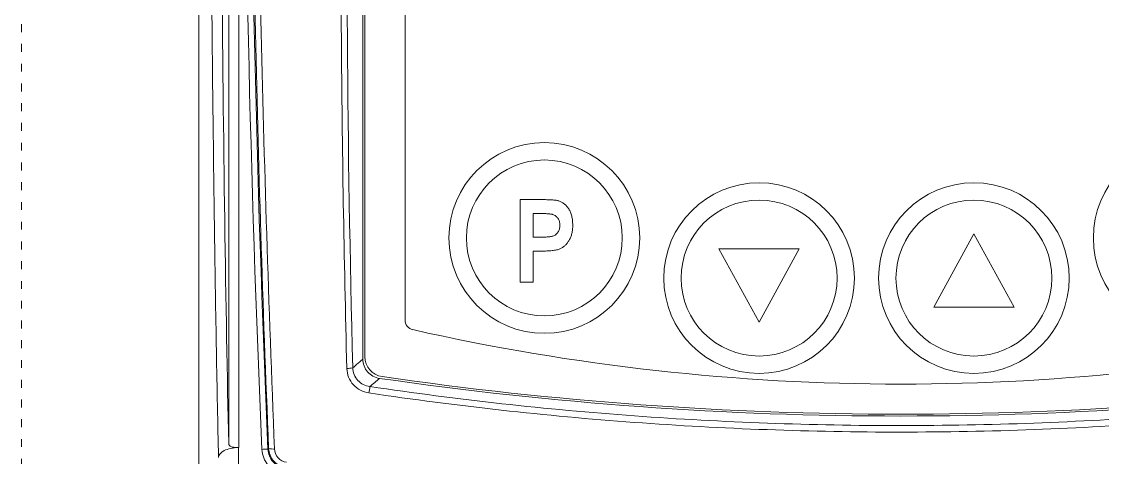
# Model space of a CAD drawing. Header units: millimetres. Extents: x 32696 to 36207, y 16706 to 17911.
# Drawn here: x 35109.6 to 35273.7, y 17140 to 17206.1 of the extents above; entities that cross this region are included whole.
import ezdxf

# ---------------------------------------------------------------- set-up
doc = ezdxf.new("R2010")
doc.units = ezdxf.units.MM
doc.header["$LTSCALE"] = 0.1
doc.linetypes.add('ACAD_ISO03W100', pattern=[30, 12, -18])
doc.layers.get('0').update_dxf_attribs({"lineweight": 20})
doc.layers.add('ANNOTATION', color=252, linetype='ACAD_ISO03W100', lineweight=13)

# ---------------------------------------------------------------- blocks, each defined once
blk = doc.blocks.new('CFW-300')
at = {"lineweight": 9}
for p, q in [((37484.574, 17426.903), (37484.574, 17348.434)), ((37484.574, 17426.903), (37484.574, 17348.434)), ((37485.318, 17399.147), (37485.318, 17419.318)), ((37485.567, 17419.318), (37485.567, 17399.039)), ((37488.659, 17417.124), (37488.659, 17401.239)), ((37488.709, 17401.3), (37488.709, 17417.019)), ((37489.709, 17402.218), (37489.709, 17417.019)), ((37492.579, 17403.159), (37492.579, 17405.213)), ((37492.579, 17405.213), (37493.132, 17405.213)), ((37493.083, 17404.866), (37492.899, 17404.866)), ((37492.899, 17404.866), (37492.899, 17404.279)), ((37492.899, 17404.279), (37493.108, 17404.279)), ((37503.879, 17404.359), (37502.879, 17402.534)), ((37504.879, 17402.534), (37503.879, 17404.359)), ((37493.13, 17403.932), (37492.899, 17403.932)), ((37492.899, 17403.932), (37492.899, 17403.159)), ((37499.529, 17403.984), (37497.529, 17403.984)), ((37497.529, 17403.984), (37498.529, 17402.159)), ((37498.529, 17402.159), (37499.529, 17403.984)), ((37492.899, 17403.159), (37492.579, 17403.159)), ((37502.879, 17402.534), (37504.879, 17402.534)), ((37485.563, 17399.039), (37485.563, 17378.369))]:
    blk.add_line(p, q, dxfattribs=at)
at = {"lineweight": 9, "flags": 128}
for points in [[(37486.144, 17398.993), (37486.173, 17398.995), (37486.2, 17398.996), (37486.226, 17398.997), (37486.249, 17398.998), (37486.267, 17398.999), (37486.281, 17398.999), (37486.29, 17399), (37486.294, 17399)], [(37486.294, 17399), (37486.302, 17399.007), (37486.311, 17399.015)]]:
    blk.add_lwpolyline(points, dxfattribs=at)
at = {"lineweight": 9}
for centre, radius in [((37493.179, 17404.259), 2.375), ((37509.229, 17404.259), 2.375), ((37493.179, 17404.259), 1.942), ((37498.529, 17403.259), 2.375), ((37503.879, 17403.259), 2.375), ((37498.529, 17403.259), 1.942), ((37503.879, 17403.259), 1.942)]:
    blk.add_circle(centre, radius, dxfattribs=at)
for centre, radius, start, end in [((37994.312, 17420.839), 508.638, 180.17128, 182.46157), ((37994.312, 17420.839), 508.488, 180.17128, 182.46157), ((37489.959, 17402.218), 0.25, 180, 257.2727), ((37502.059, 17455.791), 55.172, 257.2727, 282.7273), ((37489.209, 17401.3), 0.5, 180, 261.7089), ((37488.269, 17401.667), 0.659, 269.2262, 282.1508), ((37502.059, 17489.48), 89.611, 261.70894, 278.29106), ((37526.028, 17394.917), 37.619, 171.3774, 171.6222), ((37502.059, 17490.103), 90.28, 261.72948, 278.27052), ((37486.409, 17399.351), 0.35, 253.687, 278.0455)]:
    blk.add_arc(centre, radius, start, end, dxfattribs=at)
blk.add_ellipse((37485.691, 17426.731), major_axis=(0, 34.92), ratio=0.017455, start_param=1.573226, end_param=2.481489, dxfattribs=at)
for points, knots in [([(37485.063, 17398.793), (37485.045, 17399.618), (37485.027, 17400.502), (37484.993, 17402.386), (37484.978, 17403.375), (37484.948, 17405.44), (37484.935, 17406.516), (37484.909, 17408.757), (37484.898, 17409.921), (37484.882, 17411.736), (37484.878, 17412.35), (37484.868, 17413.59), (37484.864, 17414.218), (37484.856, 17415.486), (37484.853, 17416.128), (37484.846, 17417.416), (37484.843, 17418.063), (37484.835, 17420.013), (37484.831, 17421.325), (37484.826, 17423.972), (37484.824, 17425.306), (37484.824, 17426.653)], [0, 0, 0, 0, 0.125, 0.125, 0.25, 0.25, 0.375, 0.375, 0.5, 0.5, 0.5625, 0.5625, 0.625, 0.625, 0.6875, 0.6875, 0.75, 0.75, 0.875, 0.875, 1, 1, 1, 1]), ([(37486.311, 17399.015), (37486.165, 17402.572), (37486.053, 17406.135), (37485.937, 17411.489), (37485.907, 17413.275), (37485.865, 17416.851), (37485.852, 17418.64), (37485.848, 17420.426)], [0, 0, 0, 0, 0.5, 0.5, 0.75, 0.75, 1, 1, 1, 1]), ([(37485.988, 17420.438), (37485.993, 17418.65), (37486.006, 17416.859), (37486.05, 17413.28), (37486.081, 17411.491), (37486.199, 17406.132), (37486.311, 17402.565), (37486.458, 17399.005)], [0, 0, 0, 0, 0.25, 0.25, 0.5, 0.5, 1, 1, 1, 1]), ([(37488.26, 17401.008), (37488.188, 17403.746), (37488.142, 17406.495), (37488.104, 17411.994), (37488.111, 17414.744), (37488.145, 17417.493)], [0, 0, 0, 0, 0.5, 0.5, 1, 1, 1, 1]), ([(37493.132, 17405.213), (37493.157, 17405.213), (37493.204, 17405.213), (37493.271, 17405.212), (37493.332, 17405.209), (37493.386, 17405.206), (37493.433, 17405.202), (37493.474, 17405.197), (37493.508, 17405.192), (37493.528, 17405.186), (37493.537, 17405.184)], [0, 0, 0, 0, 0.181547, 0.347735, 0.496585, 0.630175, 0.746529, 0.846777, 0.931089, 1, 1, 1, 1]), ([(37493.537, 17405.184), (37493.549, 17405.179), (37493.574, 17405.171), (37493.61, 17405.154), (37493.644, 17405.133), (37493.676, 17405.109), (37493.707, 17405.082), (37493.736, 17405.051), (37493.763, 17405.017), (37493.788, 17404.98), (37493.811, 17404.94), (37493.832, 17404.897), (37493.848, 17404.85), (37493.862, 17404.802), (37493.873, 17404.75), (37493.881, 17404.695), (37493.885, 17404.638), (37493.886, 17404.599), (37493.886, 17404.579)], [0, 0, 0, 0, 0.052884, 0.105223, 0.158444, 0.211819, 0.266276, 0.322241, 0.380538, 0.440653, 0.503055, 0.566366, 0.631578, 0.69946, 0.770048, 0.843167, 0.919741, 1, 1, 1, 1]), ([(37493.566, 17404.574), (37493.566, 17404.591), (37493.565, 17404.623), (37493.555, 17404.669), (37493.54, 17404.711), (37493.517, 17404.748), (37493.491, 17404.78), (37493.462, 17404.807), (37493.428, 17404.828), (37493.398, 17404.841), (37493.371, 17404.849), (37493.345, 17404.853), (37493.313, 17404.857), (37493.277, 17404.861), (37493.236, 17404.863), (37493.189, 17404.865), (37493.138, 17404.866), (37493.102, 17404.866), (37493.083, 17404.866)], [0, 0, 0, 0, 0.076082, 0.147182, 0.214636, 0.280749, 0.344742, 0.405277, 0.464068, 0.522397, 0.555536, 0.595725, 0.644016, 0.69984, 0.763141, 0.834032, 0.913197, 1, 1, 1, 1]), ([(37493.108, 17404.279), (37493.125, 17404.279), (37493.157, 17404.279), (37493.203, 17404.281), (37493.245, 17404.283), (37493.283, 17404.286), (37493.317, 17404.289), (37493.346, 17404.294), (37493.372, 17404.299), (37493.4, 17404.307), (37493.43, 17404.321), (37493.463, 17404.343), (37493.493, 17404.37), (37493.519, 17404.402), (37493.54, 17404.439), (37493.555, 17404.481), (37493.565, 17404.526), (37493.566, 17404.558), (37493.566, 17404.574)], [0, 0, 0, 0, 0.080268, 0.153926, 0.221006, 0.281549, 0.335611, 0.382615, 0.423988, 0.458615, 0.521255, 0.583993, 0.64691, 0.712487, 0.780531, 0.849787, 0.92225, 1, 1, 1, 1]), ([(37493.886, 17404.579), (37493.886, 17404.561), (37493.886, 17404.525), (37493.881, 17404.473), (37493.875, 17404.422), (37493.865, 17404.374), (37493.853, 17404.329), (37493.838, 17404.285), (37493.82, 17404.244), (37493.8, 17404.205), (37493.777, 17404.169), (37493.753, 17404.135), (37493.728, 17404.105), (37493.701, 17404.077), (37493.674, 17404.051), (37493.644, 17404.029), (37493.613, 17404.009), (37493.581, 17403.992), (37493.544, 17403.978), (37493.502, 17403.965), (37493.455, 17403.955), (37493.401, 17403.947), (37493.342, 17403.941), (37493.277, 17403.936), (37493.205, 17403.933), (37493.156, 17403.932), (37493.13, 17403.932)], [0, 0, 0, 0, 0.047308, 0.092942, 0.13665, 0.178991, 0.219807, 0.259541, 0.298367, 0.336319, 0.373288, 0.408752, 0.443376, 0.476318, 0.509031, 0.541019, 0.572364, 0.603692, 0.637079, 0.674427, 0.716563, 0.763336, 0.814928, 0.871776, 0.933204, 1, 1, 1, 1]), ([(37488.408, 17401.022), (37488.439, 17401.049), (37488.47, 17401.076), (37488.501, 17401.103), (37488.554, 17401.148), (37488.606, 17401.194), (37488.659, 17401.239)], [0.000236598, 0.000236598, 0.000236598, 0.000236598, 0.000975101, 0.000975101, 0.000975101, 0.002225867, 0.002225867, 0.002225867, 0.002225867]), ([(37488.659, 17401.239), (37488.659, 17401.181), (37488.669, 17401.125), (37488.708, 17401.016), (37488.738, 17400.966), (37488.851, 17400.835), (37488.958, 17400.778), (37489.073, 17400.762)], [0, 0, 0, 0, 0.25, 0.25, 0.5, 0.5, 1, 1, 1, 1]), ([(37488.81, 17400.398), (37488.662, 17400.42), (37488.523, 17400.492), (37488.372, 17400.658), (37488.333, 17400.721), (37488.277, 17400.86), (37488.262, 17400.933), (37488.26, 17401.008)], [0, 0, 0, 0, 0.5, 0.5, 0.75, 0.75, 1, 1, 1, 1]), ([(37488.408, 17401.022), (37488.409, 17400.964), (37488.42, 17400.908), (37488.463, 17400.801), (37488.494, 17400.752), (37488.611, 17400.625), (37488.719, 17400.572), (37488.834, 17400.557)], [0, 0, 0, 0, 0.25, 0.25, 0.5, 0.5, 1, 1, 1, 1]), ([(37488.834, 17400.557), (37491.023, 17400.232), (37493.221, 17399.989), (37496.528, 17399.746), (37497.634, 17399.686), (37499.844, 17399.605), (37502.055, 17399.565), (37504.265, 17399.606), (37506.476, 17399.688), (37507.581, 17399.75), (37510.888, 17399.995), (37513.085, 17400.239), (37515.274, 17400.565)], [0, 0, 0, 0, 0.25, 0.25, 0.375, 0.375, 0.5, 0.625, 0.625, 0.75, 0.75, 1, 1, 1, 1]), ([(37515.298, 17400.409), (37513.105, 17400.081), (37510.904, 17399.835), (37507.591, 17399.589), (37506.484, 17399.527), (37504.269, 17399.444), (37502.055, 17399.403), (37499.84, 17399.443), (37497.626, 17399.524), (37496.519, 17399.584), (37493.205, 17399.828), (37491.004, 17400.072), (37488.81, 17400.398)], [0, 0, 0, 0, 0.25, 0.25, 0.375, 0.375, 0.5, 0.625, 0.625, 0.75, 0.75, 1, 1, 1, 1]), ([(37485.563, 17399.039), (37485.494, 17399.038), (37485.426, 17399.031), (37485.303, 17399.003), (37485.248, 17398.984), (37485.114, 17398.914), (37485.065, 17398.853), (37485.063, 17398.793)], [0, 0, 0, 0, 0.25, 0.25, 0.5, 0.5, 1, 1, 1, 1]), ([(37485.567, 17399.039), (37485.533, 17399.039), (37485.499, 17399.04), (37485.436, 17399.045), (37485.408, 17399.049), (37485.362, 17399.065), (37485.345, 17399.076), (37485.323, 17399.107), (37485.318, 17399.126), (37485.318, 17399.147)], [0, 0, 0, 0, 0.25, 0.25, 0.5, 0.5, 0.75, 0.75, 1, 1, 1, 1]), ([(37486.529, 17398.437), (37486.51, 17398.443), (37486.421, 17398.47), (37486.296, 17398.589), (37486.174, 17398.774), (37486.154, 17398.92), (37486.144, 17398.993)], [0, 0, 0, 0, 0.08315, 0.388742, 0.694373, 1, 1, 1, 1]), ([(37486.294, 17399), (37486.299, 17398.884), (37486.344, 17398.772), (37486.5, 17398.6), (37486.607, 17398.543), (37486.722, 17398.526)], [0, 0, 0, 0, 0.5, 0.5, 1, 1, 1, 1]), ([(37486.739, 17398.541), (37486.681, 17398.55), (37486.626, 17398.567), (37486.524, 17398.622), (37486.478, 17398.658), (37486.361, 17398.787), (37486.315, 17398.899), (37486.311, 17399.015)], [0, 0, 0, 0, 0.25, 0.25, 0.5, 0.5, 1, 1, 1, 1]), ([(37486.458, 17399.005), (37486.461, 17398.923), (37486.493, 17398.845), (37486.602, 17398.724), (37486.676, 17398.684), (37486.757, 17398.672)], [0, 0, 0, 0, 0.5, 0.5, 1, 1, 1, 1])]:
    blk.add_open_spline(points, degree=3, knots=knots, dxfattribs=at)
for points in [[(37488.297, 17417.486), (37488.228, 17411.987), (37488.264, 17406.499), (37488.408, 17401.022)], [(37489.073, 17400.762), (37488.993, 17400.693), (37488.914, 17400.625), (37488.834, 17400.557)], [(37485.567, 17399.039), (37485.566, 17399.039), (37485.565, 17399.039), (37485.563, 17399.039)]]:
    blk.add_open_spline(points, degree=3, dxfattribs=at)

msp = doc.modelspace()

# ---------------------------------------------------------------- linework, layer by layer
at = {"layer": 'ANNOTATION', "lineweight": 20}
msp.add_lwpolyline([(35109.57, 17331.85), (35373.5, 17331.85), (35373.5, 16769.55), (35109.57, 16769.55)], close=True, dxfattribs=at)

# ---------------------------------------------------------------- block references
at = {"xscale": 6.097568478884139, "yscale": 6.097568478884139, "zscale": 6.097568478884139}
msp.add_blockref('CFW-300', (-193428.26, -88950.37), dxfattribs=at)

doc.saveas('drawing.dxf')
